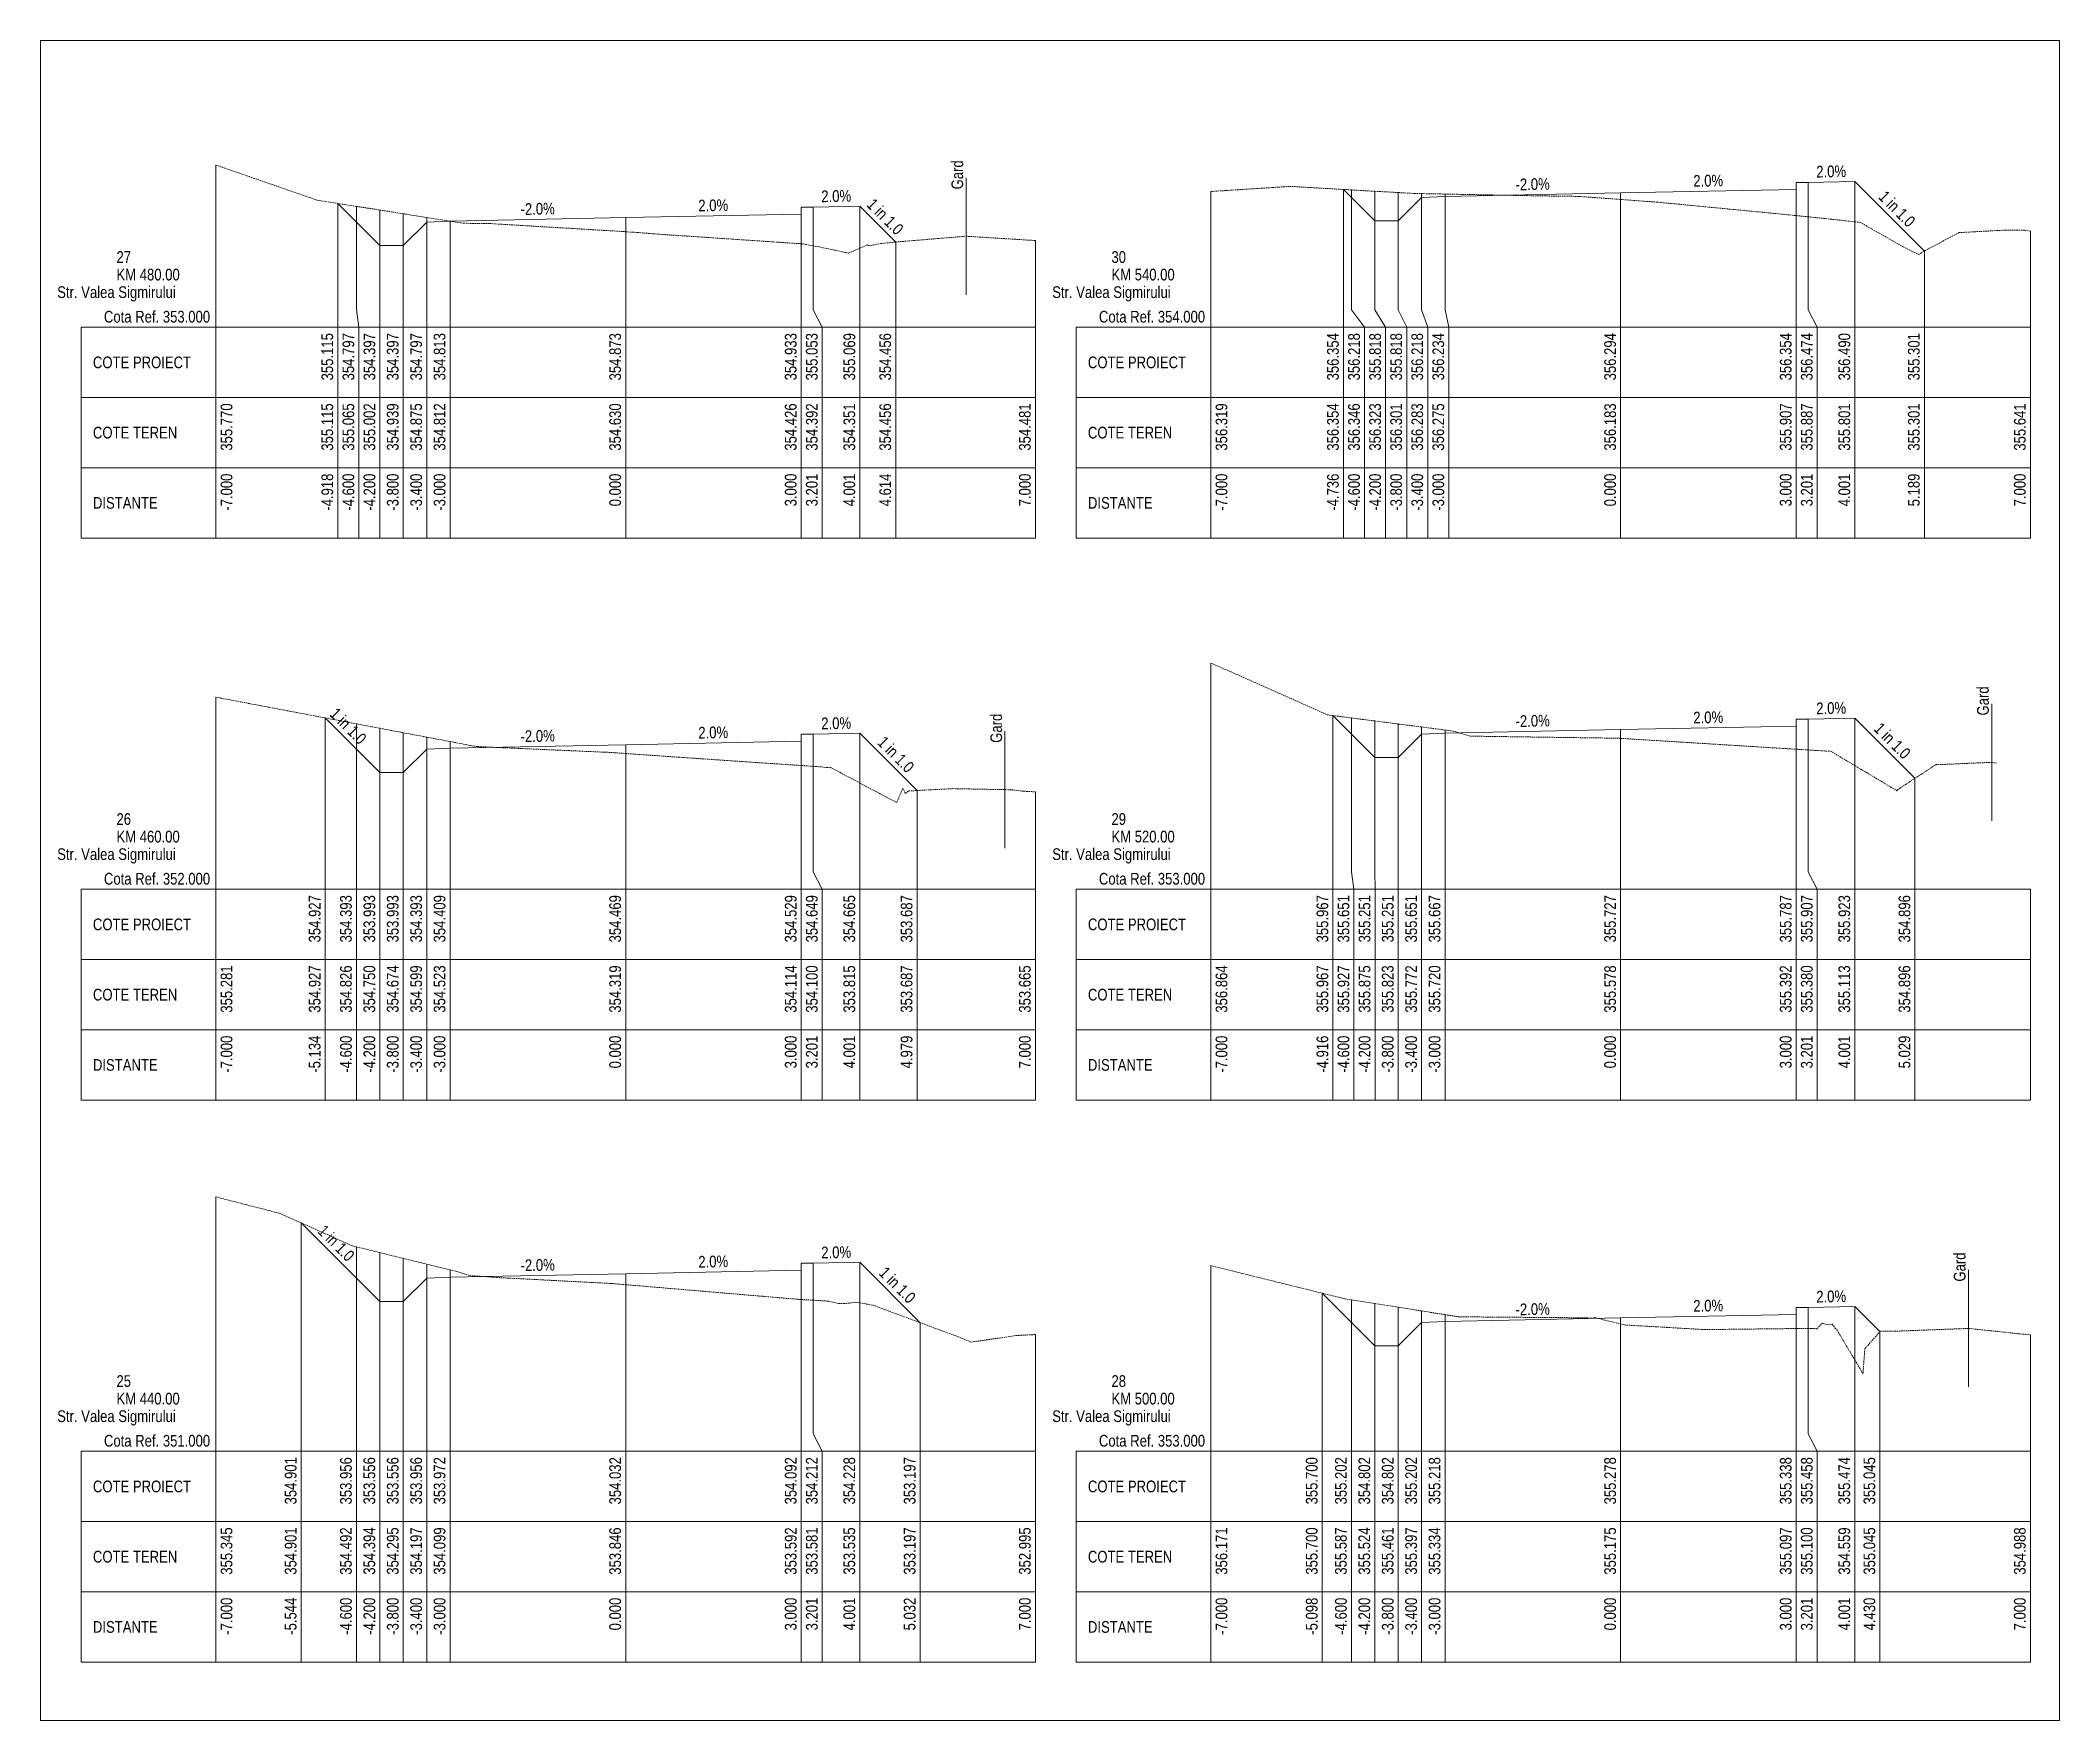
# Paper-space layout 'Str. Valea Sigmirului-XS-5' of a CAD drawing. Extents: x 0 to 345, y 0 to 287.
import ezdxf
from ezdxf.enums import TextEntityAlignment as Align

# ---------------------------------------------------------------- set-up
doc = ezdxf.new("R2010")
doc.units = 0
doc.linetypes.add('DASHED2', pattern=[0.375, 0.25, -0.125])
doc.layers.add('ARD-No Plot', color=1, linetype='Continuous', lineweight=0, plot=False)
for name, color, linetype, lineweight in [('Cartus', 7, 'Continuous', 0), ('DESIGN-TEXT', 7, 'Continuous', 0), ('EXISTING-TEXT', 7, 'Continuous', 0), ('LINES', 7, 'Continuous', 0), ('Text', 7, 'Continuous', 0), ('X-RL', 7, 'Continuous', 0), ('XPLOT-DESIGN', 5, 'Continuous', 0), ('XPLOT-EXISTING', 3, 'DASHED2', 0), ('XPLOT-GRADE', 7, 'Continuous', 0), ('XPLOT-KM', 7, 'Continuous', 0), ('XPLOT-TITLE', 7, 'Continuous', 0)]:
    doc.layers.add(name, color=color, linetype=linetype, lineweight=lineweight)
doc.styles.add('Arial', font='arial.ttf', dxfattribs={"width": 0.8})

# ---------------------------------------------------------------- blocks, each defined once
blk = doc.blocks.new('A3_TRANSV_ALIN_TIRENA')
at = {"layer": 'Cartus'}
blk.add_lwpolyline([(0, 0), (0, 287), (345, 287), (345, 0)], close=True, dxfattribs=at)

psp = doc.layouts.new('Str. Valea Sigmirului-XS-5')

# ---------------------------------------------------------------- linework, layer by layer
at = {"layer": 'LINES'}
for p, q in [((30, 241), (30, 265.7)), ((30, 241), (30, 265.7)), ((158.16, 263.55), (158.16, 243.55)), ((302.01, 241), (302.01, 262.74)), ((302.01, 241), (302.01, 262.74)), ((302.01, 241), (302.01, 262.74)), ((310.01, 241), (310.01, 262.9)), ((310.01, 241), (310.01, 262.9)), ((310.01, 241), (310.01, 262.9)), ((50.82, 241), (50.82, 259.15)), ((50.82, 241), (50.82, 259.15)), ((50.82, 241), (50.82, 259.15)), ((200, 241), (200, 261.19)), ((200, 241), (200, 261.19)), ((222.64, 241), (222.64, 261.54)), ((222.64, 241), (222.64, 261.54)), ((222.64, 241), (222.64, 261.54)), ((224, 241), (224, 261.46)), ((224, 241), (224, 261.46)), ((224, 241), (224, 261.46)), ((228, 241), (228, 261.23)), ((228, 241), (228, 261.23)), ((228, 241), (228, 261.23)), ((232, 241), (232, 261.01)), ((232, 241), (232, 261.01)), ((232, 241), (232, 261.01)), ((236, 241), (236, 260.83)), ((236, 241), (236, 260.83)), ((236, 241), (236, 260.83)), ((240, 241), (240, 260.75)), ((240, 241), (240, 260.75)), ((240, 241), (240, 260.75)), ((270, 241), (270, 260.94)), ((270, 241), (270, 260.94)), ((270, 241), (270, 260.94)), ((300, 241), (300, 261.54)), ((300, 241), (300, 261.54)), ((300, 241), (300, 261.54)), ((54, 241), (54, 258.65)), ((54, 241), (54, 258.65)), ((54, 241), (54, 258.65)), ((58, 241), (58, 258.02)), ((58, 241), (58, 258.02)), ((58, 241), (58, 258.02)), ((62, 241), (62, 257.39)), ((62, 241), (62, 257.39)), ((62, 241), (62, 257.39)), ((66, 241), (66, 256.75)), ((66, 241), (66, 256.75)), ((66, 241), (66, 256.75)), ((70, 241), (70, 256.13)), ((70, 241), (70, 256.13)), ((70, 241), (70, 256.13)), ((100, 241), (100, 256.73)), ((100, 241), (100, 256.73)), ((100, 241), (100, 256.73)), ((130, 241), (130, 257.33)), ((130, 241), (130, 257.33)), ((130, 241), (130, 257.33)), ((132.01, 241), (132.01, 258.53)), ((132.01, 241), (132.01, 258.53)), ((132.01, 241), (132.01, 258.53)), ((140.01, 241), (140.01, 258.69)), ((140.01, 241), (140.01, 258.69)), ((140.01, 241), (140.01, 258.69)), ((146.14, 241), (146.14, 252.56)), ((146.14, 241), (146.14, 252.56)), ((146.14, 241), (146.14, 252.56)), ((170, 241), (170, 252.81)), ((170, 241), (170, 252.81)), ((340, 241), (340, 254.41)), ((340, 241), (340, 254.41)), ((321.89, 241), (321.89, 251.01)), ((321.89, 241), (321.89, 251.01)), ((321.89, 241), (321.89, 251.01)), ((30, 238), (30, 241)), ((30, 238), (30, 241)), ((50.82, 238), (50.82, 241)), ((50.82, 238), (50.82, 241)), ((50.82, 238), (50.82, 241)), ((54.42, 238), (54, 241)), ((54.42, 238), (54, 241)), ((54.42, 238), (54, 241)), ((58.02, 238), (58, 241)), ((58.02, 238), (58, 241)), ((58.02, 238), (58, 241)), ((62, 238), (62, 241)), ((62, 238), (62, 241)), ((62, 238), (62, 241)), ((66, 238), (66, 241)), ((66, 238), (66, 241)), ((66, 238), (66, 241)), ((70, 238), (70, 241)), ((70, 238), (70, 241)), ((70, 238), (70, 241)), ((100, 238), (100, 241)), ((100, 238), (100, 241)), ((100, 238), (100, 241)), ((130, 238), (130, 241)), ((130, 238), (130, 241)), ((130, 238), (130, 241)), ((133.6, 238), (132.01, 241)), ((133.6, 238), (132.01, 241)), ((133.6, 238), (132.01, 241)), ((140.01, 238), (140.01, 241)), ((140.01, 238), (140.01, 241)), ((140.01, 238), (140.01, 241)), ((146.14, 238), (146.14, 241)), ((146.14, 238), (146.14, 241)), ((146.14, 238), (146.14, 241)), ((170, 238), (170, 241)), ((170, 238), (170, 241)), ((200, 238), (200, 241)), ((200, 238), (200, 241)), ((222.64, 238), (222.64, 241)), ((222.64, 238), (222.64, 241)), ((222.64, 238), (222.64, 241)), ((226.24, 238), (224, 241)), ((226.24, 238), (224, 241)), ((226.24, 238), (224, 241)), ((229.84, 238), (228, 241)), ((229.84, 238), (228, 241)), ((229.84, 238), (228, 241)), ((233.44, 238), (232, 241)), ((233.44, 238), (232, 241)), ((233.44, 238), (232, 241)), ((237.04, 238), (236, 241)), ((237.04, 238), (236, 241)), ((237.04, 238), (236, 241)), ((240.64, 238), (240, 241)), ((240.64, 238), (240, 241)), ((240.64, 238), (240, 241)), ((270, 238), (270, 241)), ((270, 238), (270, 241)), ((270, 238), (270, 241)), ((300, 238), (300, 241)), ((300, 238), (300, 241)), ((300, 238), (300, 241)), ((303.6, 238), (302.01, 241)), ((303.6, 238), (302.01, 241)), ((303.6, 238), (302.01, 241)), ((310.01, 238), (310.01, 241)), ((310.01, 238), (310.01, 241)), ((310.01, 238), (310.01, 241)), ((321.89, 238), (321.89, 241)), ((321.89, 238), (321.89, 241)), ((321.89, 238), (321.89, 241)), ((340, 238), (340, 241)), ((340, 238), (340, 241)), ((6.98, 226), (6.98, 238)), ((6.98, 238), (30, 238)), ((30, 202), (30, 238)), ((30, 202), (30, 238)), ((30, 202), (30, 238)), ((30, 238), (170, 238)), ((50.82, 202), (50.82, 238)), ((50.82, 202), (50.82, 238)), ((50.82, 202), (50.82, 238)), ((54.42, 202), (54.42, 238)), ((54.42, 202), (54.42, 238)), ((54.42, 202), (54.42, 238)), ((58.02, 202), (58.02, 238)), ((58.02, 202), (58.02, 238)), ((58.02, 202), (58.02, 238)), ((62, 202), (62, 238)), ((62, 202), (62, 238)), ((62, 202), (62, 238)), ((66, 202), (66, 238)), ((66, 202), (66, 238)), ((66, 202), (66, 238)), ((70, 202), (70, 238)), ((70, 202), (70, 238)), ((70, 202), (70, 238)), ((100, 202), (100, 238)), ((100, 202), (100, 238)), ((100, 202), (100, 238)), ((130, 202), (130, 238)), ((130, 202), (130, 238)), ((130, 202), (130, 238)), ((133.6, 202), (133.6, 238)), ((133.6, 202), (133.6, 238)), ((133.6, 202), (133.6, 238)), ((140.01, 202), (140.01, 238)), ((140.01, 202), (140.01, 238)), ((140.01, 202), (140.01, 238)), ((146.14, 202), (146.14, 238)), ((146.14, 202), (146.14, 238)), ((146.14, 202), (146.14, 238)), ((170, 202), (170, 238)), ((170, 202), (170, 238)), ((170, 202), (170, 238)), ((176.98, 226), (176.98, 238)), ((176.98, 238), (200, 238)), ((200, 202), (200, 238)), ((200, 202), (200, 238)), ((200, 202), (200, 238)), ((200, 238), (340, 238)), ((222.64, 202), (222.64, 238)), ((222.64, 202), (222.64, 238)), ((222.64, 202), (222.64, 238)), ((226.24, 202), (226.24, 238)), ((226.24, 202), (226.24, 238)), ((226.24, 202), (226.24, 238)), ((229.84, 202), (229.84, 238)), ((229.84, 202), (229.84, 238)), ((229.84, 202), (229.84, 238)), ((233.44, 202), (233.44, 238)), ((233.44, 202), (233.44, 238)), ((233.44, 202), (233.44, 238)), ((237.04, 202), (237.04, 238)), ((237.04, 202), (237.04, 238)), ((237.04, 202), (237.04, 238)), ((240.64, 202), (240.64, 238)), ((240.64, 202), (240.64, 238)), ((240.64, 202), (240.64, 238)), ((270, 202), (270, 238)), ((270, 202), (270, 238)), ((270, 202), (270, 238)), ((300, 202), (300, 238)), ((300, 202), (300, 238)), ((300, 202), (300, 238)), ((303.6, 202), (303.6, 238)), ((303.6, 202), (303.6, 238)), ((303.6, 202), (303.6, 238)), ((310.01, 202), (310.01, 238)), ((310.01, 202), (310.01, 238)), ((310.01, 202), (310.01, 238)), ((321.89, 202), (321.89, 238)), ((321.89, 202), (321.89, 238)), ((321.89, 202), (321.89, 238)), ((340, 202), (340, 238)), ((340, 202), (340, 238)), ((340, 202), (340, 238)), ((6.98, 214), (6.98, 226)), ((6.98, 226), (30, 226)), ((30, 226), (6.98, 226)), ((30, 226), (170, 226)), ((176.98, 214), (176.98, 226)), ((176.98, 226), (200, 226)), ((200, 226), (176.98, 226)), ((200, 226), (340, 226)), ((6.98, 202), (6.98, 214)), ((6.98, 214), (30, 214)), ((30, 214), (6.98, 214)), ((30, 214), (170, 214)), ((176.98, 202), (176.98, 214)), ((176.98, 214), (200, 214)), ((200, 214), (176.98, 214)), ((200, 214), (340, 214)), ((30, 202), (6.98, 202)), ((30, 202), (170, 202)), ((200, 202), (176.98, 202)), ((200, 202), (340, 202)), ((200, 145), (200, 180.64)), ((200, 145), (200, 180.64)), ((200, 145), (200, 180.64)), ((200, 145), (200, 180.64)), ((30, 145), (30, 174.81)), ((30, 145), (30, 174.81)), ((333.4, 173.69), (333.4, 153.69)), ((48.66, 145), (48.66, 171.27)), ((48.66, 145), (48.66, 171.27)), ((48.66, 145), (48.66, 171.27)), ((54, 145), (54, 170.26)), ((54, 145), (54, 170.26)), ((54, 145), (54, 170.26)), ((58, 145), (58, 169.5)), ((58, 145), (58, 169.5)), ((58, 145), (58, 169.5)), ((220.84, 145), (220.84, 171.67)), ((220.84, 145), (220.84, 171.67)), ((220.84, 145), (220.84, 171.67)), ((224, 145), (224, 171.27)), ((224, 145), (224, 171.27)), ((224, 145), (224, 171.27)), ((228, 145), (228, 170.75)), ((228, 145), (228, 170.75)), ((228, 145), (228, 170.75)), ((232, 145), (232, 170.23)), ((232, 145), (232, 170.23)), ((232, 145), (232, 170.23)), ((236, 145), (236, 169.72)), ((236, 145), (236, 169.72)), ((236, 145), (236, 169.72)), ((240, 145), (240, 169.2)), ((240, 145), (240, 169.2)), ((240, 145), (240, 169.2)), ((270, 145), (270, 169.27)), ((270, 145), (270, 169.27)), ((270, 145), (270, 169.27)), ((300, 145), (300, 169.87)), ((300, 145), (300, 169.87)), ((300, 145), (300, 169.87)), ((302.01, 145), (302.01, 171.07)), ((302.01, 145), (302.01, 171.07)), ((302.01, 145), (302.01, 171.07)), ((310.01, 145), (310.01, 171.23)), ((310.01, 145), (310.01, 171.23)), ((310.01, 145), (310.01, 171.23)), ((62, 145), (62, 168.74)), ((62, 145), (62, 168.74)), ((62, 145), (62, 168.74)), ((66, 145), (66, 167.99)), ((66, 145), (66, 167.99)), ((66, 145), (66, 167.99)), ((70, 145), (70, 167.23)), ((70, 145), (70, 167.23)), ((70, 145), (70, 167.23)), ((100, 145), (100, 166.69)), ((100, 145), (100, 166.69)), ((100, 145), (100, 166.69)), ((130, 145), (130, 167.29)), ((130, 145), (130, 167.29)), ((130, 145), (130, 167.29)), ((132.01, 145), (132.01, 168.49)), ((132.01, 145), (132.01, 168.49)), ((132.01, 145), (132.01, 168.49)), ((140.01, 145), (140.01, 168.65)), ((140.01, 145), (140.01, 168.65)), ((140.01, 145), (140.01, 168.65)), ((164.81, 169.02), (164.81, 149.02)), ((149.79, 145), (149.79, 158.87)), ((149.79, 145), (149.79, 158.87)), ((149.79, 145), (149.79, 158.87)), ((320.29, 145), (320.29, 160.96)), ((320.29, 145), (320.29, 160.96)), ((320.29, 145), (320.29, 160.96)), ((170, 145), (170, 158.65)), ((170, 145), (170, 158.65)), ((30, 142), (30, 145)), ((30, 142), (30, 145)), ((48.66, 142), (48.66, 145)), ((48.66, 142), (48.66, 145)), ((48.66, 142), (48.66, 145)), ((54, 142), (54, 145)), ((54, 142), (54, 145)), ((54, 142), (54, 145)), ((58, 142), (58, 145)), ((58, 142), (58, 145)), ((58, 142), (58, 145)), ((62, 142), (62, 145)), ((62, 142), (62, 145)), ((62, 142), (62, 145)), ((66, 142), (66, 145)), ((66, 142), (66, 145)), ((66, 142), (66, 145)), ((70, 142), (70, 145)), ((70, 142), (70, 145)), ((70, 142), (70, 145)), ((100, 142), (100, 145)), ((100, 142), (100, 145)), ((100, 142), (100, 145)), ((130, 142), (130, 145)), ((130, 142), (130, 145)), ((130, 142), (130, 145)), ((133.6, 142), (132.01, 145)), ((133.6, 142), (132.01, 145)), ((133.6, 142), (132.01, 145)), ((140.01, 142), (140.01, 145)), ((140.01, 142), (140.01, 145)), ((140.01, 142), (140.01, 145)), ((149.79, 142), (149.79, 145)), ((149.79, 142), (149.79, 145)), ((149.79, 142), (149.79, 145)), ((170, 142), (170, 145)), ((170, 142), (170, 145)), ((200, 142), (200, 145)), ((200, 142), (200, 145)), ((200, 142), (200, 145)), ((200, 142), (200, 145)), ((220.84, 142), (220.84, 145)), ((220.84, 142), (220.84, 145)), ((220.84, 142), (220.84, 145)), ((224.44, 142), (224, 145)), ((224.44, 142), (224, 145)), ((224.44, 142), (224, 145)), ((228.04, 142), (228, 145)), ((228.04, 142), (228, 145)), ((228.04, 142), (228, 145)), ((232, 142), (232, 145)), ((232, 142), (232, 145)), ((232, 142), (232, 145)), ((236, 142), (236, 145)), ((236, 142), (236, 145)), ((236, 142), (236, 145)), ((240, 142), (240, 145)), ((240, 142), (240, 145)), ((240, 142), (240, 145)), ((270, 142), (270, 145)), ((270, 142), (270, 145)), ((270, 142), (270, 145)), ((300, 142), (300, 145)), ((300, 142), (300, 145)), ((300, 142), (300, 145)), ((303.6, 142), (302.01, 145)), ((303.6, 142), (302.01, 145)), ((303.6, 142), (302.01, 145)), ((310.01, 142), (310.01, 145)), ((310.01, 142), (310.01, 145)), ((310.01, 142), (310.01, 145)), ((320.29, 142), (320.29, 145)), ((320.29, 142), (320.29, 145)), ((320.29, 142), (320.29, 145)), ((6.98, 130), (6.98, 142)), ((6.98, 142), (30, 142)), ((30, 106), (30, 142)), ((30, 106), (30, 142)), ((30, 106), (30, 142)), ((30, 142), (170, 142)), ((48.66, 106), (48.66, 142)), ((48.66, 106), (48.66, 142)), ((48.66, 106), (48.66, 142)), ((54, 106), (54, 142)), ((54, 106), (54, 142)), ((54, 106), (54, 142)), ((58, 106), (58, 142)), ((58, 106), (58, 142)), ((58, 106), (58, 142)), ((62, 106), (62, 142)), ((62, 106), (62, 142)), ((62, 106), (62, 142)), ((66, 106), (66, 142)), ((66, 106), (66, 142)), ((66, 106), (66, 142)), ((70, 106), (70, 142)), ((70, 106), (70, 142)), ((70, 106), (70, 142)), ((100, 106), (100, 142)), ((100, 106), (100, 142)), ((100, 106), (100, 142)), ((130, 106), (130, 142)), ((130, 106), (130, 142)), ((130, 106), (130, 142)), ((133.6, 106), (133.6, 142)), ((133.6, 106), (133.6, 142)), ((133.6, 106), (133.6, 142)), ((140.01, 106), (140.01, 142)), ((140.01, 106), (140.01, 142)), ((140.01, 106), (140.01, 142)), ((149.79, 106), (149.79, 142)), ((149.79, 106), (149.79, 142)), ((149.79, 106), (149.79, 142)), ((170, 106), (170, 142)), ((170, 106), (170, 142)), ((170, 106), (170, 142)), ((176.98, 130), (176.98, 142)), ((176.98, 142), (200, 142)), ((200, 106), (200, 142)), ((200, 106), (200, 142)), ((200, 106), (200, 142)), ((200, 106), (200, 142)), ((200, 106), (200, 142)), ((200, 142), (340, 142)), ((220.84, 106), (220.84, 142)), ((220.84, 106), (220.84, 142)), ((220.84, 106), (220.84, 142)), ((224.44, 106), (224.44, 142)), ((224.44, 106), (224.44, 142)), ((224.44, 106), (224.44, 142)), ((228.04, 106), (228.04, 142)), ((228.04, 106), (228.04, 142)), ((228.04, 106), (228.04, 142)), ((232, 106), (232, 142)), ((232, 106), (232, 142)), ((232, 106), (232, 142)), ((236, 106), (236, 142)), ((236, 106), (236, 142)), ((236, 106), (236, 142)), ((240, 106), (240, 142)), ((240, 106), (240, 142)), ((240, 106), (240, 142)), ((270, 106), (270, 142)), ((270, 106), (270, 142)), ((270, 106), (270, 142)), ((300, 106), (300, 142)), ((300, 106), (300, 142)), ((300, 106), (300, 142)), ((303.6, 106), (303.6, 142)), ((303.6, 106), (303.6, 142)), ((303.6, 106), (303.6, 142)), ((310.01, 106), (310.01, 142)), ((310.01, 106), (310.01, 142)), ((310.01, 106), (310.01, 142)), ((320.29, 106), (320.29, 142)), ((320.29, 106), (320.29, 142)), ((320.29, 106), (320.29, 142)), ((340, 106), (340, 142)), ((6.98, 118), (6.98, 130)), ((6.98, 130), (30, 130)), ((30, 130), (6.98, 130)), ((30, 130), (170, 130)), ((176.98, 118), (176.98, 130)), ((176.98, 130), (200, 130)), ((200, 130), (176.98, 130)), ((200, 130), (340, 130)), ((6.98, 106), (6.98, 118)), ((6.98, 118), (30, 118)), ((30, 118), (6.98, 118)), ((30, 118), (170, 118)), ((176.98, 106), (176.98, 118)), ((176.98, 118), (200, 118)), ((200, 118), (176.98, 118)), ((200, 118), (340, 118)), ((30, 106), (6.98, 106)), ((30, 106), (170, 106)), ((200, 106), (176.98, 106)), ((200, 106), (340, 106)), ((30, 49), (30, 89.45)), ((30, 49), (30, 89.45)), ((44.56, 49), (44.56, 85.01)), ((44.56, 49), (44.56, 85.01)), ((44.56, 49), (44.56, 85.01)), ((54, 49), (54, 80.92)), ((54, 49), (54, 80.92)), ((54, 49), (54, 80.92)), ((58, 49), (58, 79.94)), ((58, 49), (58, 79.94)), ((58, 49), (58, 79.94)), ((62, 49), (62, 78.95)), ((62, 49), (62, 78.95)), ((62, 49), (62, 78.95)), ((66, 49), (66, 77.97)), ((66, 49), (66, 77.97)), ((66, 49), (66, 77.97)), ((70, 49), (70, 76.99)), ((70, 49), (70, 76.99)), ((70, 49), (70, 76.99)), ((100, 49), (100, 76.32)), ((100, 49), (100, 76.32)), ((100, 49), (100, 76.32)), ((130, 49), (130, 76.92)), ((130, 49), (130, 76.92)), ((130, 49), (130, 76.92)), ((132.01, 49), (132.01, 78.12)), ((132.01, 49), (132.01, 78.12)), ((132.01, 49), (132.01, 78.12)), ((140.01, 49), (140.01, 78.28)), ((140.01, 49), (140.01, 78.28)), ((140.01, 49), (140.01, 78.28)), ((200, 49), (200, 77.71)), ((200, 49), (200, 77.71)), ((329.42, 76.99), (329.42, 56.99)), ((219.02, 49), (219.02, 73)), ((219.02, 49), (219.02, 73)), ((219.02, 49), (219.02, 73)), ((224, 49), (224, 71.87)), ((224, 49), (224, 71.87)), ((224, 49), (224, 71.87)), ((228, 49), (228, 71.24)), ((228, 49), (228, 71.24)), ((228, 49), (228, 71.24)), ((232, 49), (232, 70.61)), ((232, 49), (232, 70.61)), ((232, 49), (232, 70.61)), ((236, 49), (236, 69.97)), ((236, 49), (236, 69.97)), ((236, 49), (236, 69.97)), ((240, 49), (240, 69.34)), ((240, 49), (240, 69.34)), ((240, 49), (240, 69.34)), ((300, 49), (300, 69.38)), ((300, 49), (300, 69.38)), ((300, 49), (300, 69.38)), ((302.01, 49), (302.01, 70.58)), ((302.01, 49), (302.01, 70.58)), ((302.01, 49), (302.01, 70.58)), ((310.01, 49), (310.01, 70.74)), ((310.01, 49), (310.01, 70.74)), ((310.01, 49), (310.01, 70.74)), ((150.32, 49), (150.32, 67.97)), ((150.32, 49), (150.32, 67.97)), ((150.32, 49), (150.32, 67.97)), ((170, 49), (170, 65.95)), ((170, 49), (170, 65.95)), ((270, 49), (270, 68.78)), ((270, 49), (270, 68.78)), ((270, 49), (270, 68.78)), ((314.3, 49), (314.3, 66.45)), ((314.3, 49), (314.3, 66.45)), ((314.3, 49), (314.3, 66.45)), ((340, 49), (340, 65.88)), ((340, 49), (340, 65.88)), ((30, 46), (30, 49)), ((30, 46), (30, 49)), ((44.56, 46), (44.56, 49)), ((44.56, 46), (44.56, 49)), ((44.56, 46), (44.56, 49)), ((54, 46), (54, 49)), ((54, 46), (54, 49)), ((54, 46), (54, 49)), ((58, 46), (58, 49)), ((58, 46), (58, 49)), ((58, 46), (58, 49)), ((62, 46), (62, 49)), ((62, 46), (62, 49)), ((62, 46), (62, 49)), ((66, 46), (66, 49)), ((66, 46), (66, 49)), ((66, 46), (66, 49)), ((70, 46), (70, 49)), ((70, 46), (70, 49)), ((70, 46), (70, 49)), ((100, 46), (100, 49)), ((100, 46), (100, 49)), ((100, 46), (100, 49)), ((130, 46), (130, 49)), ((130, 46), (130, 49)), ((130, 46), (130, 49)), ((133.6, 46), (132.01, 49)), ((133.6, 46), (132.01, 49)), ((133.6, 46), (132.01, 49)), ((140.01, 46), (140.01, 49)), ((140.01, 46), (140.01, 49)), ((140.01, 46), (140.01, 49)), ((150.32, 46), (150.32, 49)), ((150.32, 46), (150.32, 49)), ((150.32, 46), (150.32, 49)), ((170, 46), (170, 49)), ((170, 46), (170, 49)), ((200, 46), (200, 49)), ((200, 46), (200, 49)), ((219.02, 46), (219.02, 49)), ((219.02, 46), (219.02, 49)), ((219.02, 46), (219.02, 49)), ((224, 46), (224, 49)), ((224, 46), (224, 49)), ((224, 46), (224, 49)), ((228, 46), (228, 49)), ((228, 46), (228, 49)), ((228, 46), (228, 49)), ((232, 46), (232, 49)), ((232, 46), (232, 49)), ((232, 46), (232, 49)), ((236, 46), (236, 49)), ((236, 46), (236, 49)), ((236, 46), (236, 49)), ((240, 46), (240, 49)), ((240, 46), (240, 49)), ((240, 46), (240, 49)), ((270, 46), (270, 49)), ((270, 46), (270, 49)), ((270, 46), (270, 49)), ((300, 46), (300, 49)), ((300, 46), (300, 49)), ((300, 46), (300, 49)), ((303.6, 46), (302.01, 49)), ((303.6, 46), (302.01, 49)), ((303.6, 46), (302.01, 49)), ((310.01, 46), (310.01, 49)), ((310.01, 46), (310.01, 49)), ((310.01, 46), (310.01, 49)), ((314.3, 46), (314.3, 49)), ((314.3, 46), (314.3, 49)), ((314.3, 46), (314.3, 49)), ((340, 46), (340, 49)), ((340, 46), (340, 49)), ((6.98, 34), (6.98, 46)), ((6.98, 46), (30, 46)), ((30, 10), (30, 46)), ((30, 10), (30, 46)), ((30, 10), (30, 46)), ((30, 46), (170, 46)), ((44.56, 10), (44.56, 46)), ((44.56, 10), (44.56, 46)), ((44.56, 10), (44.56, 46)), ((54, 10), (54, 46)), ((54, 10), (54, 46)), ((54, 10), (54, 46)), ((58, 10), (58, 46)), ((58, 10), (58, 46)), ((58, 10), (58, 46)), ((62, 10), (62, 46)), ((62, 10), (62, 46)), ((62, 10), (62, 46)), ((66, 10), (66, 46)), ((66, 10), (66, 46)), ((66, 10), (66, 46)), ((70, 10), (70, 46)), ((70, 10), (70, 46)), ((70, 10), (70, 46)), ((100, 10), (100, 46)), ((100, 10), (100, 46)), ((100, 10), (100, 46)), ((130, 10), (130, 46)), ((130, 10), (130, 46)), ((130, 10), (130, 46)), ((133.6, 10), (133.6, 46)), ((133.6, 10), (133.6, 46)), ((133.6, 10), (133.6, 46)), ((140.01, 10), (140.01, 46)), ((140.01, 10), (140.01, 46)), ((140.01, 10), (140.01, 46)), ((150.32, 10), (150.32, 46)), ((150.32, 10), (150.32, 46)), ((150.32, 10), (150.32, 46)), ((170, 10), (170, 46)), ((170, 10), (170, 46)), ((170, 10), (170, 46)), ((176.98, 34), (176.98, 46)), ((176.98, 46), (200, 46)), ((200, 10), (200, 46)), ((200, 10), (200, 46)), ((200, 10), (200, 46)), ((200, 46), (340, 46)), ((219.02, 10), (219.02, 46)), ((219.02, 10), (219.02, 46)), ((219.02, 10), (219.02, 46)), ((224, 10), (224, 46)), ((224, 10), (224, 46)), ((224, 10), (224, 46)), ((228, 10), (228, 46)), ((228, 10), (228, 46)), ((228, 10), (228, 46)), ((232, 10), (232, 46)), ((232, 10), (232, 46)), ((232, 10), (232, 46)), ((236, 10), (236, 46)), ((236, 10), (236, 46)), ((236, 10), (236, 46)), ((240, 10), (240, 46)), ((240, 10), (240, 46)), ((240, 10), (240, 46)), ((270, 10), (270, 46)), ((270, 10), (270, 46)), ((270, 10), (270, 46)), ((300, 10), (300, 46)), ((300, 10), (300, 46)), ((300, 10), (300, 46)), ((303.6, 10), (303.6, 46)), ((303.6, 10), (303.6, 46)), ((303.6, 10), (303.6, 46)), ((310.01, 10), (310.01, 46)), ((310.01, 10), (310.01, 46)), ((310.01, 10), (310.01, 46)), ((314.3, 10), (314.3, 46)), ((314.3, 10), (314.3, 46)), ((314.3, 10), (314.3, 46)), ((340, 10), (340, 46)), ((340, 10), (340, 46)), ((340, 10), (340, 46)), ((6.98, 22), (6.98, 34)), ((6.98, 34), (30, 34)), ((30, 34), (6.98, 34)), ((30, 34), (170, 34)), ((176.98, 22), (176.98, 34)), ((176.98, 34), (200, 34)), ((200, 34), (176.98, 34)), ((200, 34), (340, 34)), ((6.98, 10), (6.98, 22)), ((6.98, 22), (30, 22)), ((30, 22), (6.98, 22)), ((30, 22), (170, 22)), ((176.98, 10), (176.98, 22)), ((176.98, 22), (200, 22)), ((200, 22), (176.98, 22)), ((200, 22), (340, 22)), ((30, 10), (6.98, 10)), ((30, 10), (170, 10)), ((200, 10), (176.98, 10)), ((200, 10), (340, 10))]:
    psp.add_line(p, q, dxfattribs=at)
at = {"layer": 'XPLOT-DESIGN'}
for p, q in [((300, 261.54), (300.01, 262.74)), ((300.01, 262.74), (302.01, 262.74)), ((302.01, 262.74), (310.01, 262.9)), ((310.01, 262.9), (321.89, 251.01)), ((50.82, 259.15), (54, 255.97)), ((222.64, 261.54), (224, 260.18)), ((224, 260.18), (228, 256.18)), ((232, 256.18), (236, 260.18)), ((236, 260.18), (240, 260.34)), ((240, 260.34), (270, 260.94)), ((270, 260.94), (300, 261.54)), ((54, 255.97), (58, 251.97)), ((62, 251.97), (66, 255.97)), ((66, 255.97), (70, 256.13)), ((70, 256.13), (100, 256.73)), ((100, 256.73), (130, 257.33)), ((130, 257.33), (130.01, 258.53)), ((130.01, 258.53), (132.01, 258.53)), ((132.01, 258.53), (140.01, 258.69)), ((140.01, 258.69), (146.14, 252.56)), ((228, 256.18), (232, 256.18)), ((58, 251.97), (62, 251.97)), ((48.66, 171.27), (54, 165.93)), ((220.84, 171.67), (224, 168.51)), ((240, 168.67), (270, 169.27)), ((270, 169.27), (300, 169.87)), ((300, 169.87), (300.01, 171.07)), ((300.01, 171.07), (302.01, 171.07)), ((302.01, 171.07), (310.01, 171.23)), ((310.01, 171.23), (320.29, 160.96)), ((54, 165.93), (58, 161.93)), ((62, 161.93), (66, 165.93)), ((66, 165.93), (70, 166.09)), ((70, 166.09), (100, 166.69)), ((100, 166.69), (130, 167.29)), ((130, 167.29), (130.01, 168.49)), ((130.01, 168.49), (132.01, 168.49)), ((132.01, 168.49), (140.01, 168.65)), ((140.01, 168.65), (149.79, 158.87)), ((224, 168.51), (228, 164.51)), ((232, 164.51), (236, 168.51)), ((236, 168.51), (240, 168.67)), ((228, 164.51), (232, 164.51)), ((58, 161.93), (62, 161.93)), ((44.56, 85.01), (54, 75.56)), ((70, 75.72), (100, 76.32)), ((100, 76.32), (130, 76.92)), ((130, 76.92), (130.01, 78.12)), ((130.01, 78.12), (132.01, 78.12)), ((132.01, 78.12), (140.01, 78.28)), ((140.01, 78.28), (150.32, 67.97)), ((54, 75.56), (58, 71.56)), ((62, 71.56), (66, 75.56)), ((66, 75.56), (70, 75.72)), ((219.02, 73), (224, 68.02)), ((58, 71.56), (62, 71.56)), ((270, 68.78), (300, 69.38)), ((300, 69.38), (300.01, 70.58)), ((300.01, 70.58), (302.01, 70.58)), ((302.01, 70.58), (310.01, 70.74)), ((310.01, 70.74), (314.3, 66.45)), ((224, 68.02), (228, 64.02)), ((232, 64.02), (236, 68.02)), ((236, 68.02), (240, 68.18)), ((240, 68.18), (270, 68.78)), ((228, 64.02), (232, 64.02))]:
    psp.add_line(p, q, dxfattribs=at)
at = {"layer": 'XPLOT-EXISTING'}
for p, q in [((30, 265.7), (30, 265.7)), ((30, 265.7), (47.29, 259.71)), ((47.29, 259.71), (50.82, 259.15)), ((50.82, 259.15), (54, 258.65)), ((200, 261.19), (213.48, 262.06)), ((200, 261.19), (200, 261.19)), ((213.48, 262.06), (222.64, 261.54)), ((222.64, 261.54), (224, 261.46)), ((224, 261.46), (228, 261.23)), ((228, 261.23), (232, 261.01)), ((232, 261.01), (234.74, 260.85)), ((234.74, 260.85), (236, 260.83)), ((236, 260.83), (240, 260.75)), ((240, 260.75), (256.98, 260.43)), ((256.98, 260.43), (262.88, 260.35)), ((262.88, 260.35), (270, 259.83)), ((270, 259.83), (270, 259.83)), ((270, 259.83), (276.12, 259.38)), ((276.12, 259.38), (297.04, 257.37)), ((54, 258.65), (58, 258.02)), ((58, 258.02), (62, 257.39)), ((62, 257.39), (66, 256.75)), ((66, 256.75), (70, 256.12)), ((70, 256.12), (72.29, 255.76)), ((72.29, 255.76), (76.7, 255.72)), ((76.7, 255.72), (99.76, 254.34)), ((297.04, 257.37), (300, 257.07)), ((300, 257.07), (302.01, 256.87)), ((302.01, 256.87), (304.69, 256.6)), ((304.69, 256.6), (310.01, 256.01)), ((310.01, 256.01), (310.93, 255.91)), ((310.93, 255.91), (318.16, 251.8)), ((99.76, 254.34), (99.9, 254.31)), ((99.9, 254.31), (100, 254.3)), ((100, 254.3), (100, 254.3)), ((100, 254.3), (101.99, 254.19)), ((101.99, 254.19), (104.74, 253.96)), ((104.74, 253.96), (130, 252.26)), ((130, 252.26), (130.36, 252.23)), ((130.36, 252.23), (132.01, 251.92)), ((132.01, 251.92), (133.75, 251.59)), ((140.01, 251.51), (141.31, 252.08)), ((141.31, 252.08), (141.56, 251.91)), ((141.56, 251.91), (143.54, 252.29)), ((143.54, 252.29), (145.92, 252.54)), ((145.92, 252.54), (146.14, 252.56)), ((146.14, 252.56), (158.16, 253.55)), ((158.16, 253.55), (170, 252.81)), ((322.02, 251.09), (327.8, 254.17)), ((327.8, 254.17), (335.73, 254.59)), ((335.73, 254.59), (339.03, 254.56)), ((339.03, 254.56), (340, 254.41)), ((133.75, 251.59), (138.05, 250.66)), ((138.05, 250.66), (140.01, 251.51)), ((318.16, 251.8), (320.94, 250.42)), ((320.94, 250.42), (321.89, 251.01)), ((321.89, 251.01), (322.02, 251.09)), ((200, 180.64), (200, 180.64)), ((200, 180.64), (219.96, 171.79)), ((30, 174.81), (30, 174.81)), ((30, 174.81), (48.66, 171.27)), ((48.66, 171.27), (54, 170.26)), ((54, 170.26), (58, 169.5)), ((58, 169.5), (62, 168.74)), ((219.96, 171.79), (220.84, 171.67)), ((220.84, 171.67), (224, 171.27)), ((224, 171.27), (228, 170.75)), ((228, 170.75), (232, 170.23)), ((232, 170.23), (236, 169.72)), ((236, 169.72), (240, 169.2)), ((240, 169.2), (241.37, 169.03)), ((62, 168.74), (66, 167.99)), ((66, 167.99), (70, 167.23)), ((70, 167.23), (71.86, 166.88)), ((71.86, 166.88), (73.73, 166.5)), ((73.73, 166.5), (74.64, 166.38)), ((74.64, 166.38), (75.2, 166.35)), ((75.2, 166.35), (96.28, 165.42)), ((241.37, 169.03), (244.29, 168.16)), ((244.29, 168.16), (268.98, 167.81)), ((268.98, 167.81), (269.87, 167.79)), ((269.87, 167.79), (270, 167.78)), ((270, 167.78), (270, 167.78)), ((270, 167.78), (300, 165.92)), ((300, 165.92), (302.01, 165.8)), ((302.01, 165.8), (305.46, 165.59)), ((96.28, 165.42), (96.36, 165.44)), ((96.36, 165.44), (98.06, 165.33)), ((98.06, 165.33), (100, 165.19)), ((100, 165.19), (100, 165.19)), ((100, 165.19), (118.62, 163.9)), ((118.62, 163.9), (130, 163.14)), ((130, 163.14), (132.01, 163)), ((132.01, 163), (133.91, 162.87)), ((133.91, 162.87), (134.27, 162.79)), ((134.27, 162.79), (134.92, 162.86)), ((134.92, 162.86), (140.01, 160.15)), ((305.46, 165.59), (305.99, 165.57)), ((305.99, 165.57), (306.08, 165.55)), ((306.08, 165.55), (306.15, 165.43)), ((306.15, 165.43), (310.01, 163.13)), ((310.01, 163.13), (317.21, 158.84)), ((320.29, 160.96), (323.88, 163.31)), ((323.88, 163.31), (324.19, 163.28)), ((324.19, 163.28), (333.4, 163.69)), ((333.4, 163.69), (334.2, 163.54)), ((140.01, 160.15), (146.3, 156.81)), ((146.3, 156.81), (147.38, 159.3)), ((147.38, 159.3), (147.78, 158.36)), ((147.78, 158.36), (148.32, 158.79)), ((148.32, 158.79), (149.79, 158.87)), ((149.79, 158.87), (155.9, 159.19)), ((155.9, 159.19), (165.89, 159)), ((165.89, 159), (168.08, 158.75)), ((168.08, 158.75), (170, 158.65)), ((317.21, 158.84), (317.35, 159.03)), ((317.35, 159.03), (320.29, 160.96)), ((30, 89.45), (30, 89.45)), ((30, 89.45), (40.86, 86.66)), ((40.86, 86.66), (44.56, 85.01)), ((44.56, 85.01), (53.27, 81.1)), ((53.27, 81.1), (54, 80.92)), ((54, 80.92), (58, 79.94)), ((58, 79.94), (62, 78.95)), ((62, 78.95), (66, 77.97)), ((66, 77.97), (70, 76.99)), ((70, 76.99), (71.22, 76.69)), ((71.22, 76.69), (73.38, 76.01)), ((73.38, 76.01), (79.02, 75.63)), ((200, 77.71), (200, 77.71)), ((200, 77.71), (219.02, 73)), ((79.02, 75.63), (97.65, 74.66)), ((97.65, 74.66), (100, 74.46)), ((100, 74.46), (100, 74.46)), ((100, 74.46), (129.8, 71.93)), ((219.02, 73), (222.85, 72.05)), ((129.8, 71.93), (130, 71.92)), ((130, 71.92), (132.01, 71.81)), ((132.01, 71.81), (134.45, 71.67)), ((134.45, 71.67), (136.33, 71.27)), ((136.33, 71.27), (137.24, 71.22)), ((137.24, 71.22), (139.38, 71.45)), ((139.38, 71.45), (140.01, 71.35)), ((140.01, 71.35), (142.27, 70.95)), ((142.27, 70.95), (150.32, 67.97)), ((222.85, 72.05), (224, 71.87)), ((224, 71.87), (228, 71.24)), ((228, 71.24), (232, 70.61)), ((232, 70.61), (236, 69.97)), ((236, 69.97), (240, 69.34)), ((240, 69.34), (242.33, 68.97)), ((150.32, 67.97), (156.78, 65.58)), ((156.78, 65.58), (159.02, 64.64)), ((159.02, 64.64), (166.67, 65.77)), ((166.67, 65.77), (169.69, 65.93)), ((169.69, 65.93), (170, 65.95)), ((242.33, 68.97), (264.17, 68.8)), ((264.17, 68.8), (265.46, 68.73)), ((265.46, 68.73), (265.57, 68.84)), ((265.57, 68.84), (270, 67.75)), ((270, 67.75), (270, 67.75)), ((270, 67.75), (270.68, 67.58)), ((270.68, 67.58), (284.37, 66.79)), ((284.37, 66.79), (300, 66.97)), ((300, 66.97), (302.01, 67)), ((302.01, 67), (302.62, 67)), ((302.62, 67), (303.52, 66.93)), ((303.52, 66.93), (304.47, 67.88)), ((304.47, 67.88), (305.02, 67.71)), ((305.02, 67.71), (305.73, 67.6)), ((305.73, 67.6), (306.16, 67.71)), ((306.16, 67.71), (306.82, 66.83)), ((306.82, 66.83), (306.99, 66.68)), ((306.99, 66.68), (307.41, 65.97)), ((307.41, 65.97), (310.01, 61.59)), ((311.73, 63.53), (314.3, 66.45)), ((314.3, 66.45), (314.34, 66.5)), ((314.34, 66.5), (316.81, 66.51)), ((316.81, 66.51), (317.95, 66.55)), ((317.95, 66.55), (329.42, 66.99)), ((329.42, 66.99), (340, 65.88)), ((311.4, 59.25), (311.73, 63.53)), ((310.01, 61.59), (311.4, 59.25))]:
    psp.add_line(p, q, dxfattribs=at)

# ---------------------------------------------------------------- block references
at = {"layer": 'Cartus'}
psp.add_blockref('A3_TRANSV_ALIN_TIRENA', (0, 0), dxfattribs=at)

# ---------------------------------------------------------------- texts
at = {"layer": 'ARD-No Plot', "style": 'Arial', "width": 0.8}
for p in [(13, 243), (183, 243), (13, 147), (183, 147), (13, 51), (183, 51)]:
    psp.add_text('Str. Valea Sigmirului', height=2, dxfattribs=at).set_placement(p, align=Align.CENTER)
at = {"layer": 'DESIGN-TEXT', "style": 'Arial', "width": 0.8}
for s, p in [('355.115', (50.02, 237)), ('354.797', (53.62, 237)), ('354.397', (57.22, 237)), ('354.397', (61.2, 237)), ('354.797', (65.2, 237)), ('354.813', (69.2, 237)), ('354.873', (99.2, 237)), ('354.933', (129.2, 237)), ('355.053', (132.8, 237)), ('355.069', (139.21, 237)), ('354.456', (145.34, 237)), ('356.354', (221.84, 237)), ('356.218', (225.44, 237)), ('355.818', (229.04, 237)), ('355.818', (232.64, 237)), ('356.218', (236.24, 237)), ('356.234', (239.84, 237)), ('356.294', (269.2, 237)), ('356.354', (299.2, 237)), ('356.474', (302.8, 237)), ('356.490', (309.21, 237)), ('355.301', (321.09, 237)), ('354.927', (47.86, 141)), ('354.393', (53.2, 141)), ('353.993', (57.2, 141)), ('353.993', (61.2, 141)), ('354.393', (65.2, 141)), ('354.409', (69.2, 141)), ('354.469', (99.2, 141)), ('354.529', (129.2, 141)), ('354.649', (132.8, 141)), ('354.665', (139.21, 141)), ('353.687', (148.99, 141)), ('355.967', (220.04, 141)), ('355.651', (223.64, 141)), ('355.251', (227.24, 141)), ('355.251', (231.2, 141)), ('355.651', (235.2, 141)), ('355.667', (239.2, 141)), ('355.727', (269.2, 141)), ('355.787', (299.2, 141)), ('355.907', (302.8, 141)), ('355.923', (309.21, 141)), ('354.896', (319.49, 141)), ('354.901', (43.76, 45)), ('353.956', (53.2, 45)), ('353.556', (57.2, 45)), ('353.556', (61.2, 45)), ('353.956', (65.2, 45)), ('353.972', (69.2, 45)), ('354.032', (99.2, 45)), ('354.092', (129.2, 45)), ('354.212', (132.8, 45)), ('354.228', (139.21, 45)), ('353.197', (149.52, 45)), ('355.700', (218.22, 45)), ('355.202', (223.2, 45)), ('354.802', (227.2, 45)), ('354.802', (231.2, 45)), ('355.202', (235.2, 45)), ('355.218', (239.2, 45)), ('355.278', (269.2, 45)), ('355.338', (299.2, 45)), ('355.458', (302.8, 45)), ('355.474', (309.21, 45)), ('355.045', (313.5, 45))]:
    psp.add_text(s, height=2, rotation=90, dxfattribs=at).set_placement(p, align=Align.RIGHT)
at = {"layer": 'EXISTING-TEXT', "style": 'Arial', "width": 0.8}
for s, p in [('355.770', (32.8, 225)), ('355.770', (32.8, 225)), ('355.115', (50.02, 225)), ('355.065', (53.62, 225)), ('355.002', (57.22, 225)), ('354.939', (61.2, 225)), ('354.875', (65.2, 225)), ('354.812', (69.2, 225)), ('354.630', (99.2, 225)), ('354.630', (99.2, 225)), ('354.426', (129.2, 225)), ('354.392', (132.8, 225)), ('354.351', (139.21, 225)), ('354.456', (145.34, 225)), ('354.481', (169.2, 225)), ('356.319', (202.8, 225)), ('356.319', (202.8, 225)), ('356.354', (221.84, 225)), ('356.346', (225.44, 225)), ('356.323', (229.04, 225)), ('356.301', (232.64, 225)), ('356.283', (236.24, 225)), ('356.275', (239.84, 225)), ('356.183', (269.2, 225)), ('356.183', (269.2, 225)), ('355.907', (299.2, 225)), ('355.887', (302.8, 225)), ('355.801', (309.21, 225)), ('355.301', (321.09, 225)), ('355.641', (339.2, 225)), ('355.281', (32.8, 129)), ('355.281', (32.8, 129)), ('354.927', (47.86, 129)), ('354.826', (53.2, 129)), ('354.750', (57.2, 129)), ('354.674', (61.2, 129)), ('354.599', (65.2, 129)), ('354.523', (69.2, 129)), ('354.319', (99.2, 129)), ('354.319', (99.2, 129)), ('354.114', (129.2, 129)), ('354.100', (132.8, 129)), ('353.815', (139.21, 129)), ('353.687', (148.99, 129)), ('353.665', (169.2, 129)), ('356.864', (202.8, 129)), ('356.864', (202.8, 129)), ('355.967', (220.04, 129)), ('355.927', (223.64, 129)), ('355.875', (227.24, 129)), ('355.823', (231.2, 129)), ('355.772', (235.2, 129)), ('355.720', (239.2, 129)), ('355.578', (269.2, 129)), ('355.578', (269.2, 129)), ('355.392', (299.2, 129)), ('355.380', (302.8, 129)), ('355.113', (309.21, 129)), ('354.896', (319.49, 129)), ('355.345', (32.8, 33)), ('355.345', (32.8, 33)), ('354.901', (43.76, 33)), ('354.492', (53.2, 33)), ('354.394', (57.2, 33)), ('354.295', (61.2, 33)), ('354.197', (65.2, 33)), ('354.099', (69.2, 33)), ('353.846', (99.2, 33)), ('353.846', (99.2, 33)), ('353.592', (129.2, 33)), ('353.581', (132.8, 33)), ('353.535', (139.21, 33)), ('353.197', (149.52, 33)), ('352.995', (169.2, 33)), ('356.171', (202.8, 33)), ('356.171', (202.8, 33)), ('355.700', (218.22, 33)), ('355.587', (223.2, 33)), ('355.524', (227.2, 33)), ('355.461', (231.2, 33)), ('355.397', (235.2, 33)), ('355.334', (239.2, 33)), ('355.175', (269.2, 33)), ('355.175', (269.2, 33)), ('355.097', (299.2, 33)), ('355.100', (302.8, 33)), ('354.559', (309.21, 33)), ('355.045', (313.5, 33)), ('354.988', (339.2, 33))]:
    psp.add_text(s, height=2, rotation=90, dxfattribs=at).set_placement(p, align=Align.RIGHT)
at = {"layer": 'Text', "style": 'Arial', "width": 0.8}
for p in [(157.66, 261.55), (332.9, 171.69), (164.31, 167.02), (328.92, 74.99)]:
    psp.add_text('Gard', height=2, rotation=90, dxfattribs=at).set_placement(p)
for s, p in [('-7.000', (32.8, 213)), ('-7.000', (32.8, 213)), ('-4.918', (50.02, 213)), ('-4.918', (50.02, 213)), ('-4.918', (50.02, 213)), ('-4.600', (53.62, 213)), ('-4.600', (53.62, 213)), ('-4.600', (53.62, 213)), ('-4.200', (57.22, 213)), ('-4.200', (57.22, 213)), ('-4.200', (57.22, 213)), ('-3.800', (61.2, 213)), ('-3.800', (61.2, 213)), ('-3.800', (61.2, 213)), ('-3.400', (65.2, 213)), ('-3.400', (65.2, 213)), ('-3.400', (65.2, 213)), ('-3.000', (69.2, 213)), ('-3.000', (69.2, 213)), ('-3.000', (69.2, 213)), ('0.000', (99.2, 213)), ('0.000', (99.2, 213)), ('0.000', (99.2, 213)), ('3.000', (129.2, 213)), ('3.000', (129.2, 213)), ('3.000', (129.2, 213)), ('3.201', (132.8, 213)), ('3.201', (132.8, 213)), ('3.201', (132.8, 213)), ('4.001', (139.21, 213)), ('4.001', (139.21, 213)), ('4.001', (139.21, 213)), ('4.614', (145.34, 213)), ('4.614', (145.34, 213)), ('4.614', (145.34, 213)), ('7.000', (169.2, 213)), ('7.000', (169.2, 213)), ('-7.000', (202.8, 213)), ('-7.000', (202.8, 213)), ('-4.736', (221.84, 213)), ('-4.736', (221.84, 213)), ('-4.736', (221.84, 213)), ('-4.600', (225.44, 213)), ('-4.600', (225.44, 213)), ('-4.600', (225.44, 213)), ('-4.200', (229.04, 213)), ('-4.200', (229.04, 213)), ('-4.200', (229.04, 213)), ('-3.800', (232.64, 213)), ('-3.800', (232.64, 213)), ('-3.800', (232.64, 213)), ('-3.400', (236.24, 213)), ('-3.400', (236.24, 213)), ('-3.400', (236.24, 213)), ('-3.000', (239.84, 213)), ('-3.000', (239.84, 213)), ('-3.000', (239.84, 213)), ('0.000', (269.2, 213)), ('0.000', (269.2, 213)), ('0.000', (269.2, 213)), ('3.000', (299.2, 213)), ('3.000', (299.2, 213)), ('3.000', (299.2, 213)), ('3.201', (302.8, 213)), ('3.201', (302.8, 213)), ('3.201', (302.8, 213)), ('4.001', (309.21, 213)), ('4.001', (309.21, 213)), ('4.001', (309.21, 213)), ('5.189', (321.09, 213)), ('5.189', (321.09, 213)), ('5.189', (321.09, 213)), ('7.000', (339.2, 213)), ('7.000', (339.2, 213)), ('-7.000', (32.8, 117)), ('-7.000', (32.8, 117)), ('-5.134', (47.86, 117)), ('-5.134', (47.86, 117)), ('-5.134', (47.86, 117)), ('-4.600', (53.2, 117)), ('-4.600', (53.2, 117)), ('-4.600', (53.2, 117)), ('-4.200', (57.2, 117)), ('-4.200', (57.2, 117)), ('-4.200', (57.2, 117)), ('-3.800', (61.2, 117)), ('-3.800', (61.2, 117)), ('-3.800', (61.2, 117)), ('-3.400', (65.2, 117)), ('-3.400', (65.2, 117)), ('-3.400', (65.2, 117)), ('-3.000', (69.2, 117)), ('-3.000', (69.2, 117)), ('-3.000', (69.2, 117)), ('0.000', (99.2, 117)), ('0.000', (99.2, 117)), ('0.000', (99.2, 117)), ('3.000', (129.2, 117)), ('3.000', (129.2, 117)), ('3.000', (129.2, 117)), ('3.201', (132.8, 117)), ('3.201', (132.8, 117)), ('3.201', (132.8, 117)), ('4.001', (139.21, 117)), ('4.001', (139.21, 117)), ('4.001', (139.21, 117)), ('4.979', (148.99, 117)), ('4.979', (148.99, 117)), ('4.979', (148.99, 117)), ('7.000', (169.2, 117)), ('7.000', (169.2, 117)), ('-7.000', (202.8, 117)), ('-7.000', (202.8, 117)), ('-7.000', (202.8, 117)), ('-7.000', (202.8, 117)), ('-4.916', (220.04, 117)), ('-4.916', (220.04, 117)), ('-4.916', (220.04, 117)), ('-4.600', (223.64, 117)), ('-4.600', (223.64, 117)), ('-4.600', (223.64, 117)), ('-4.200', (227.24, 117)), ('-4.200', (227.24, 117)), ('-4.200', (227.24, 117)), ('-3.800', (231.2, 117)), ('-3.800', (231.2, 117)), ('-3.800', (231.2, 117)), ('-3.400', (235.2, 117)), ('-3.400', (235.2, 117)), ('-3.400', (235.2, 117)), ('-3.000', (239.2, 117)), ('-3.000', (239.2, 117)), ('-3.000', (239.2, 117)), ('0.000', (269.2, 117)), ('0.000', (269.2, 117)), ('0.000', (269.2, 117)), ('3.000', (299.2, 117)), ('3.000', (299.2, 117)), ('3.000', (299.2, 117)), ('3.201', (302.8, 117)), ('3.201', (302.8, 117)), ('3.201', (302.8, 117)), ('4.001', (309.21, 117)), ('4.001', (309.21, 117)), ('4.001', (309.21, 117)), ('5.029', (319.49, 117)), ('5.029', (319.49, 117)), ('5.029', (319.49, 117)), ('-7.000', (32.8, 21)), ('-7.000', (32.8, 21)), ('-5.544', (43.76, 21)), ('-5.544', (43.76, 21)), ('-5.544', (43.76, 21)), ('-4.600', (53.2, 21)), ('-4.600', (53.2, 21)), ('-4.600', (53.2, 21)), ('-4.200', (57.2, 21)), ('-4.200', (57.2, 21)), ('-4.200', (57.2, 21)), ('-3.800', (61.2, 21)), ('-3.800', (61.2, 21)), ('-3.800', (61.2, 21)), ('-3.400', (65.2, 21)), ('-3.400', (65.2, 21)), ('-3.400', (65.2, 21)), ('-3.000', (69.2, 21)), ('-3.000', (69.2, 21)), ('-3.000', (69.2, 21)), ('0.000', (99.2, 21)), ('0.000', (99.2, 21)), ('0.000', (99.2, 21)), ('3.000', (129.2, 21)), ('3.000', (129.2, 21)), ('3.000', (129.2, 21)), ('3.201', (132.8, 21)), ('3.201', (132.8, 21)), ('3.201', (132.8, 21)), ('4.001', (139.21, 21)), ('4.001', (139.21, 21)), ('4.001', (139.21, 21)), ('5.032', (149.52, 21)), ('5.032', (149.52, 21)), ('5.032', (149.52, 21)), ('7.000', (169.2, 21)), ('7.000', (169.2, 21)), ('-7.000', (202.8, 21)), ('-7.000', (202.8, 21)), ('-5.098', (218.22, 21)), ('-5.098', (218.22, 21)), ('-5.098', (218.22, 21)), ('-4.600', (223.2, 21)), ('-4.600', (223.2, 21)), ('-4.600', (223.2, 21)), ('-4.200', (227.2, 21)), ('-4.200', (227.2, 21)), ('-4.200', (227.2, 21)), ('-3.800', (231.2, 21)), ('-3.800', (231.2, 21)), ('-3.800', (231.2, 21)), ('-3.400', (235.2, 21)), ('-3.400', (235.2, 21)), ('-3.400', (235.2, 21)), ('-3.000', (239.2, 21)), ('-3.000', (239.2, 21)), ('-3.000', (239.2, 21)), ('0.000', (269.2, 21)), ('0.000', (269.2, 21)), ('0.000', (269.2, 21)), ('3.000', (299.2, 21)), ('3.000', (299.2, 21)), ('3.000', (299.2, 21)), ('3.201', (302.8, 21)), ('3.201', (302.8, 21)), ('3.201', (302.8, 21)), ('4.001', (309.21, 21)), ('4.001', (309.21, 21)), ('4.001', (309.21, 21)), ('4.430', (313.5, 21)), ('4.430', (313.5, 21)), ('4.430', (313.5, 21)), ('7.000', (339.2, 21)), ('7.000', (339.2, 21))]:
    psp.add_text(s, height=2, rotation=90, dxfattribs=at).set_placement(p, align=Align.RIGHT)
at = {"layer": 'X-RL', "style": 'Arial', "width": 0.8}
for s, p in [('Cota Ref. 353.000', (29, 238.8)), ('Cota Ref. 354.000', (199, 238.8)), ('Cota Ref. 352.000', (29, 142.8)), ('Cota Ref. 353.000', (199, 142.8)), ('Cota Ref. 351.000', (29, 46.8)), ('Cota Ref. 353.000', (199, 46.8))]:
    psp.add_text(s, height=2, dxfattribs=at).set_placement(p, align=Align.RIGHT)
at = {"layer": 'XPLOT-GRADE', "style": 'Arial', "width": 0.8}
for s, rotation, p in [('2.0%', 1.1458, (305.99, 263.62)), ('-2.0%', 1.1458, (254.98, 261.44)), ('2.0%', 1.1458, (284.98, 262.04)), ('-2.0%', 1.1458, (84.98, 257.23)), ('2.0%', 1.1458, (114.98, 257.83)), ('2.0%', 1.1458, (135.99, 259.41)), ('1 in 1.0', 315, (143.64, 256.19)), ('1 in 1.0', 315, (316.52, 257.52)), ('1 in 1.0', 315, (51.89, 169.17)), ('2.0%', 1.1458, (305.99, 171.95)), ('-2.0%', 1.1458, (84.98, 167.19)), ('2.0%', 1.1458, (114.98, 167.79)), ('2.0%', 1.1458, (135.99, 169.37)), ('-2.0%', 1.1458, (254.98, 169.77)), ('2.0%', 1.1458, (284.98, 170.37)), ('1 in 1.0', 315, (315.71, 166.66)), ('1 in 1.0', 315, (145.47, 164.32)), ('1 in 1.0', 315, (49.84, 80.85)), ('2.0%', 1.1458, (114.98, 77.42)), ('2.0%', 1.1458, (135.99, 79)), ('-2.0%', 1.1458, (84.98, 76.82)), ('1 in 1.0', 315, (145.73, 73.69)), ('2.0%', 1.1458, (305.99, 71.46)), ('-2.0%', 1.1458, (254.98, 69.28)), ('2.0%', 1.1458, (284.98, 69.88))]:
    psp.add_text(s, height=2, rotation=rotation, dxfattribs=at).set_placement(p, align=Align.CENTER)
at = {"layer": 'XPLOT-KM', "style": 'Arial', "width": 0.8}
for s, p in [('27', (13, 249)), ('30', (183, 249)), ('KM 480.00', (13, 246)), ('KM 540.00', (183, 246)), ('26', (13, 153)), ('KM 460.00', (13, 150)), ('29', (183, 153)), ('KM 520.00', (183, 150)), ('25', (13, 57)), ('28', (183, 57)), ('KM 440.00', (13, 54)), ('KM 500.00', (183, 54))]:
    psp.add_text(s, height=2, dxfattribs=at).set_placement(p)
at = {"layer": 'XPLOT-TITLE', "style": 'Arial', "width": 0.8}
for s, p in [('COTE PROIECT', (8.98, 231)), ('COTE PROIECT', (178.98, 231)), ('COTE TEREN', (8.98, 219)), ('COTE TEREN', (178.98, 219)), ('DISTANTE', (8.98, 207)), ('DISTANTE', (178.98, 207)), ('COTE PROIECT', (8.98, 135)), ('COTE PROIECT', (178.98, 135)), ('COTE TEREN', (8.98, 123)), ('COTE TEREN', (178.98, 123)), ('DISTANTE', (8.98, 111)), ('DISTANTE', (178.98, 111)), ('COTE PROIECT', (8.98, 39)), ('COTE PROIECT', (178.98, 39)), ('COTE TEREN', (8.98, 27)), ('COTE TEREN', (178.98, 27)), ('DISTANTE', (8.98, 15)), ('DISTANTE', (178.98, 15))]:
    psp.add_text(s, height=2, dxfattribs=at).set_placement(p)

doc.saveas('drawing.dxf')
